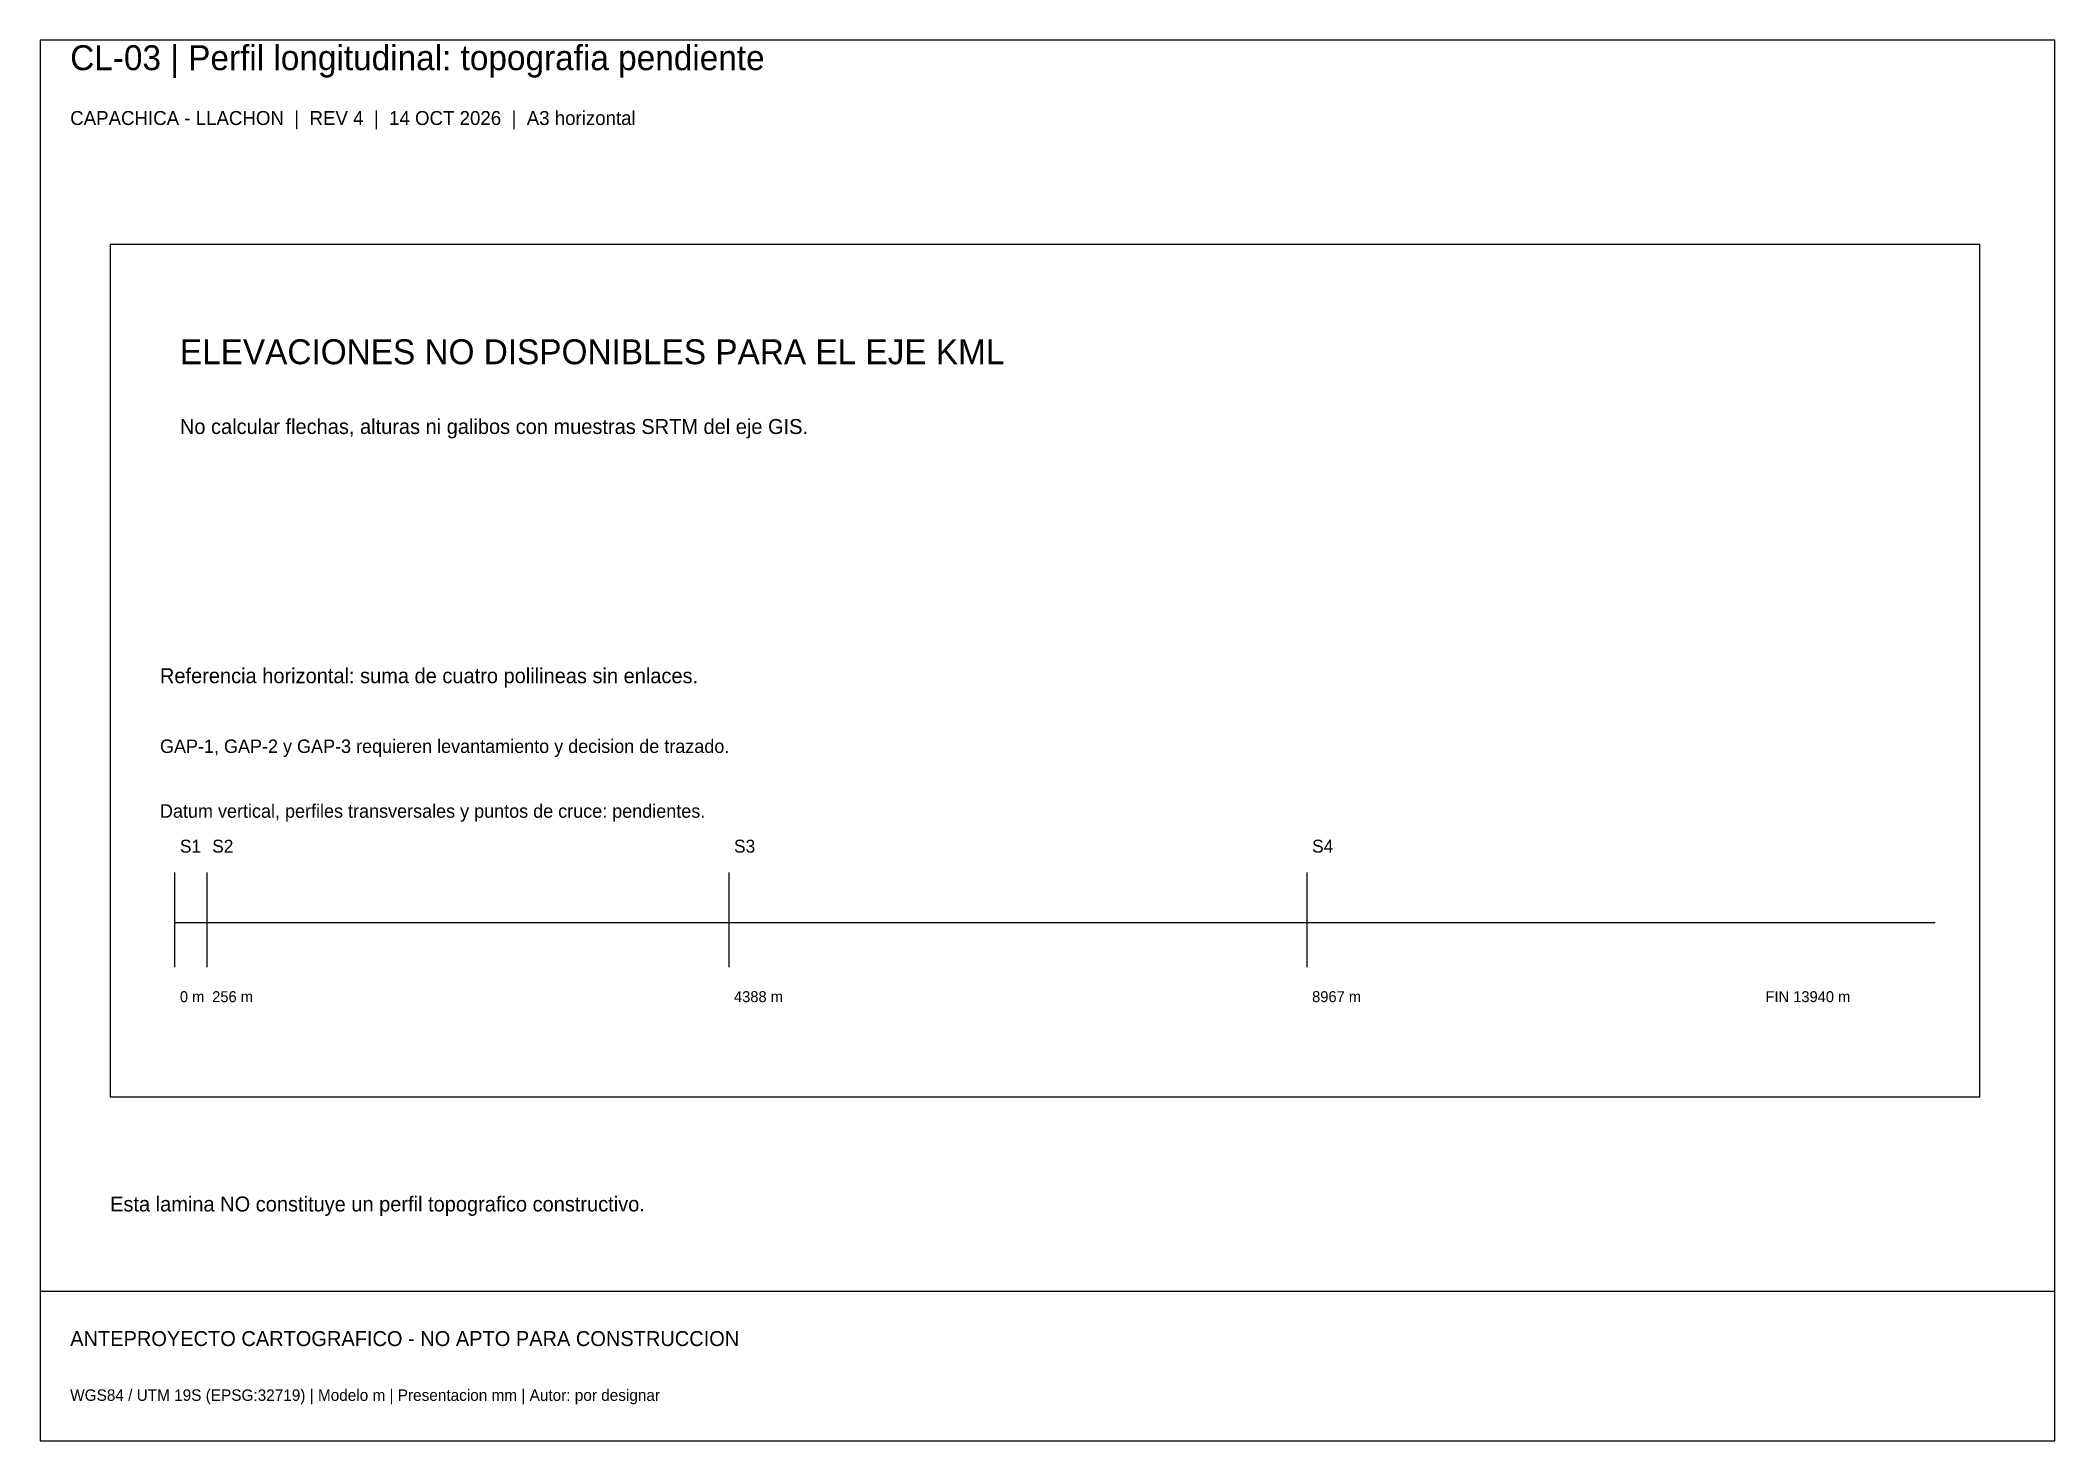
# Paper-space layout 'CL-03_A3' of a CAD drawing. Header units: metres, sheet in millimetres. Extents: x 8 to 412, y 8 to 289.
import ezdxf

# ---------------------------------------------------------------- set-up
doc = ezdxf.new("R2010")
doc.units = ezdxf.units.M
for name, color, linetype in [('MARCO', 7, 'Continuous'), ('NOTA', 1, 'Continuous'), ('TEXT', 7, 'Continuous')]:
    doc.layers.add(name, color=color, linetype=linetype)

psp = doc.layouts.new('CL-03_A3')

# ---------------------------------------------------------------- linework, layer by layer
at = {"layer": 'MARCO'}
for p, q in [((35, 112), (388, 112)), ((8, 38), (412, 38))]:
    psp.add_line(p, q, dxfattribs=at)
for points in [[(8, 8), (412, 8), (412, 289), (8, 289), (8, 8)], [(22, 77), (397, 77), (397, 248), (22, 248), (22, 77)]]:
    psp.add_lwpolyline(points, dxfattribs=at)
at = {"layer": 'NOTA'}
for p, q in [((35, 103), (35, 122)), ((41.48, 103), (41.48, 122)), ((146.13, 103), (146.13, 122)), ((262.07, 103), (262.07, 122))]:
    psp.add_line(p, q, dxfattribs=at)

# ---------------------------------------------------------------- texts
for s, height, p in [('ELEVACIONES NO DISPONIBLES PARA EL EJE KML', 5, (36, 224)), ('Esta lamina NO constituye un perfil topografico constructivo.', 3, (22, 54)), ('ANTEPROYECTO CARTOGRAFICO - NO APTO PARA CONSTRUCCION', 3, (14, 27))]:
    psp.add_text(s, height=height, dxfattribs=at).set_placement(p)
at = {"layer": 'TEXT'}
for s, height, p in [('CL-03 | Perfil longitudinal: topografia pendiente', 5, (14, 283)), ('CAPACHICA - LLACHON  |  REV 4  |  14 OCT 2026  |  A3 horizontal', 2.8, (14, 272)), ('No calcular flechas, alturas ni galibos con muestras SRTM del eje GIS.', 3, (36, 210)), ('Referencia horizontal: suma de cuatro polilineas sin enlaces.', 3, (32, 160)), ('GAP-1, GAP-2 y GAP-3 requieren levantamiento y decision de trazado.', 2.7, (32, 146)), ('Datum vertical, perfiles transversales y puntos de cruce: pendientes.', 2.7, (32, 133)), ('S1', 2.6, (36, 126)), ('S2', 2.6, (42.48, 126)), ('S3', 2.6, (147.13, 126)), ('S4', 2.6, (263.07, 126)), ('0 m', 2.2, (36, 96)), ('256 m', 2.2, (42.48, 96)), ('4388 m', 2.2, (147.13, 96)), ('8967 m', 2.2, (263.07, 96)), ('FIN 13940 m', 2.2, (354, 96)), ('WGS84 / UTM 19S (EPSG:32719) | Modelo m | Presentacion mm | Autor: por designar', 2.3, (14, 16))]:
    psp.add_text(s, height=height, dxfattribs=at).set_placement(p)

doc.saveas('drawing.dxf')
